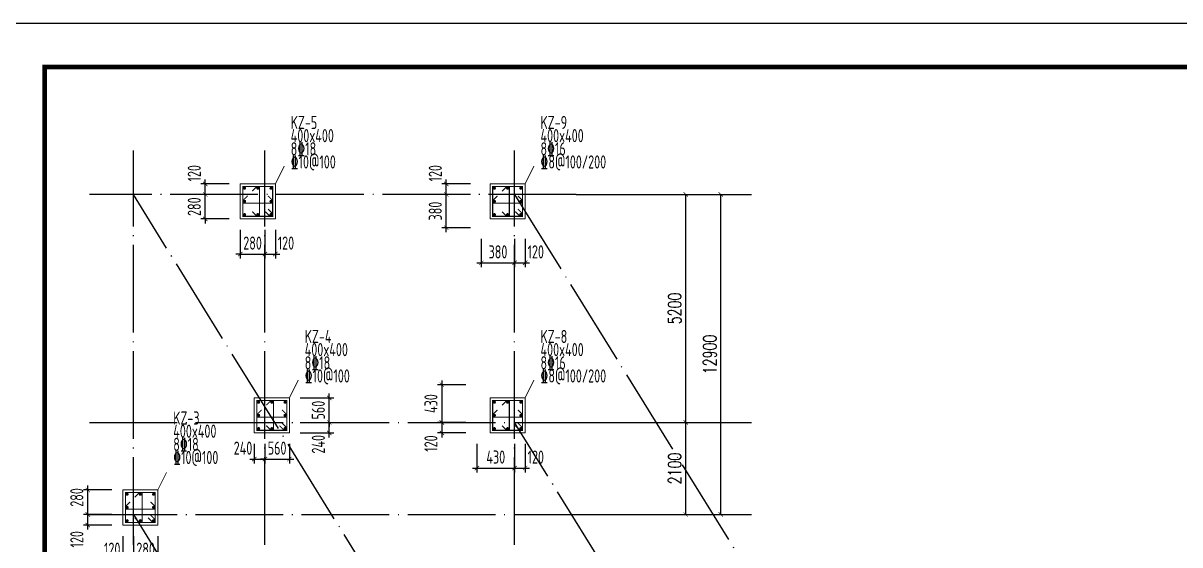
# Model space of a CAD drawing. Extents: x -638872 to -278819, y -139534 to 213996.
# Drawn here: x -351110 to -324716, y 37633 to 49531 of the extents above; entities that cross this region are included whole.
import ezdxf

# ---------------------------------------------------------------- set-up
doc = ezdxf.new("R2010")
doc.units = 0
doc.header["$LTSCALE"] = 1000
doc.header["$MEASUREMENT"] = 0
doc.linetypes.add('DOTE', pattern=[2.42, 2, -0.2, 0.02, -0.2])
doc.layers.get('0').update_dxf_attribs({"linetype": 'CONTINUOUS'})
doc.layers.get('Defpoints').update_dxf_attribs({"linetype": 'CONTINUOUS'})
for name, color, linetype in [('AXIS', 171, 'CONTINUOUS'), ('DOTE', 14, 'DOTE'), ('S_PCOLUMHOOPBAR', 24, 'CONTINUOUS'), ('TK', 4, 'CONTINUOUS')]:
    doc.layers.add(name, color=color, linetype=linetype)
for name, color, linetype, lineweight in [('COLU', 7, 'CONTINUOUS', 0), ('COLU_DIM', 3, 'CONTINUOUS', 0), ('COLU_HATCH', 251, 'CONTINUOUS', 0), ('DIM', 3, 'CONTINUOUS', 0), ('S_PColumMainBar', 14, 'CONTINUOUS', 25), ('柱集中标注', 2, 'CONTINUOUS', 18)]:
    doc.layers.add(name, color=color, linetype=linetype, lineweight=lineweight)
doc.styles.add('_TCH_DIM_T3', font='SIMPLEX', dxfattribs={"width": 0.705882, "bigfont": 'GBCBIG'})
doc.styles.add('FromPkpm', font='Pkpmeng', dxfattribs={"width": 0.7, "bigfont": 'hztxt'})
doc.styles.add('TSSD_Dimension', font='tssdeng.shx', dxfattribs={"width": 0.7, "bigfont": 'hztxt.shx'})
doc.dimstyles.new('_TCH_ARCH&&100', dxfattribs={"dimtxt": 297.5, "dimasz": 100, "dimexe": 250, "dimexo": 300, "dimgap": 100, "dimtad": 1, "dimdec": 0, "dimzin": 0, "dimdsep": 46, "dimtxsty": '_TCH_DIM_T3', "dimblk": 'ARCHTICK', "dimcen": 0.09, "dimclrt": 7, "dimazin": 2, "dimtfac": 1, "dimtdec": 0, "dimtix": 1, "dimtmove": 2, "dimatfit": 3, "dimfxl": 0, "dimtolj": 1, "dimtzin": 0, "dimarcsym": 0})
doc.dimstyles.new('TSSD_100_100', dxfattribs={"dimtxt": 300, "dimasz": 100, "dimexe": 100, "dimexo": 250, "dimgap": 100, "dimtad": 1, "dimdec": 0, "dimzin": 0, "dimdsep": 46, "dimtxsty": 'TSSD_Dimension', "dimblk": 'ARCHTICK', "dimblk1": 'ARCHTICK', "dimblk2": 'ARCHTICK', "dimcen": 0, "dimdle": 100, "dimclrt": 7, "dimadec": 0, "dimazin": 0, "dimtfac": 1, "dimtdec": 0, "dimtix": 1, "dimtmove": 2, "dimatfit": 3, "dimfxl": 0, "dimtolj": 1, "dimtzin": 0, "dimarcsym": 0})
doc.dimstyles.new('TSSD_50_100', dxfattribs={"dimtxt": 300, "dimasz": 100, "dimexe": 100, "dimexo": 250, "dimgap": 100, "dimtad": 1, "dimdec": 0, "dimlfac": 0.5, "dimzin": 0, "dimdsep": 46, "dimtxsty": 'TSSD_Dimension', "dimblk": 'ARCHTICK', "dimblk1": 'ARCHTICK', "dimblk2": 'ARCHTICK', "dimcen": 0, "dimdle": 100, "dimclrt": 7, "dimadec": 0, "dimazin": 0, "dimtfac": 1, "dimtdec": 0, "dimtix": 1, "dimtmove": 2, "dimatfit": 3, "dimfxl": 0, "dimtolj": 1, "dimtzin": 0, "dimarcsym": 0})

# ---------------------------------------------------------------- blocks, each defined once
blk = doc.blocks.new('_ArchTick')
at = {"color": 0, "linetype": 'ByBlock', "const_width": 0.15}
blk.add_lwpolyline([(-0.5, -0.5), (0.5, 0.5)], dxfattribs=at)
blk = doc.blocks.new('*D19')
at = {"layer": 'COLU_DIM', "color": 0, "lineweight": -2}
for p, q in [((-340655, 44615), (-340655, 43965)), ((-339895, 44615), (-339895, 43965)), ((-340755, 44065), (-339795, 44065))]:
    blk.add_line(p, q, dxfattribs=at)
at = {"layer": 'Defpoints', "color": 0}
for p in [(-340655, 44865), (-339895, 44865), (-339895, 44065)]:
    blk.add_point(p, dxfattribs=at)
at = {"layer": 'COLU_DIM', "color": 0, "lineweight": -2, "xscale": 100, "yscale": 100, "zscale": 100, "rotation": 180}
blk.add_blockref('_ArchTick', (-340655, 44065), dxfattribs=at)
at = {"layer": 'COLU_DIM', "color": 0, "lineweight": -2, "xscale": 100, "yscale": 100, "zscale": 100}
blk.add_blockref('_ArchTick', (-339895, 44065), dxfattribs=at)
at = {"layer": 'COLU_DIM', "color": 7, "insert": (-340275, 44315), "char_height": 300, "attachment_point": 5, "style": 'TSSD_Dimension'}
blk.add_mtext('\\A1;380', dxfattribs=at)
blk = doc.blocks.new('*D20')
at = {"layer": 'COLU_DIM', "color": 0, "lineweight": -2}
for p, q in [((-339895, 44615), (-339895, 43965)), ((-339655, 44615), (-339655, 43965)), ((-339995, 44065), (-339555, 44065))]:
    blk.add_line(p, q, dxfattribs=at)
at = {"layer": 'Defpoints', "color": 0}
for p in [(-339895, 44865), (-339655, 44865), (-339655, 44065)]:
    blk.add_point(p, dxfattribs=at)
at = {"layer": 'COLU_DIM', "color": 0, "lineweight": -2, "xscale": 100, "yscale": 100, "zscale": 100, "rotation": 180}
blk.add_blockref('_ArchTick', (-339895, 44065), dxfattribs=at)
at = {"layer": 'COLU_DIM', "color": 0, "lineweight": -2, "xscale": 100, "yscale": 100, "zscale": 100}
blk.add_blockref('_ArchTick', (-339655, 44065), dxfattribs=at)
at = {"layer": 'COLU_DIM', "color": 7, "insert": (-339413, 44315), "char_height": 300, "attachment_point": 5, "style": 'TSSD_Dimension'}
blk.add_mtext('\\A1;120', dxfattribs=at)
blk = doc.blocks.new('*D21')
at = {"layer": 'COLU_DIM', "color": 0, "lineweight": -2}
for p, q in [((-341455, 44765), (-341455, 45725)), ((-340905, 45625), (-341555, 45625)), ((-340905, 44865), (-341555, 44865))]:
    blk.add_line(p, q, dxfattribs=at)
at = {"layer": 'Defpoints', "color": 0}
for p in [(-341455, 45625), (-340655, 45625), (-340655, 44865)]:
    blk.add_point(p, dxfattribs=at)
at = {"layer": 'COLU_DIM', "color": 0, "lineweight": -2, "xscale": 100, "yscale": 100, "zscale": 100}
for p, rotation in [((-341455, 45625), 90), ((-341455, 44865), 270)]:
    blk.add_blockref('_ArchTick', p, dxfattribs=dict(at, rotation=rotation))
at = {"layer": 'COLU_DIM', "color": 7, "insert": (-341705, 45245), "char_height": 300, "attachment_point": 5, "rotation": 90, "style": 'TSSD_Dimension'}
blk.add_mtext('\\A1;380', dxfattribs=at)
blk = doc.blocks.new('*D22')
at = {"layer": 'COLU_DIM', "color": 0, "lineweight": -2}
for p, q in [((-341455, 45525), (-341455, 45965)), ((-340905, 45865), (-341555, 45865)), ((-340905, 45625), (-341555, 45625))]:
    blk.add_line(p, q, dxfattribs=at)
at = {"layer": 'Defpoints', "color": 0}
for p in [(-341455, 45865), (-340655, 45865), (-340655, 45625)]:
    blk.add_point(p, dxfattribs=at)
at = {"layer": 'COLU_DIM', "color": 0, "lineweight": -2, "xscale": 100, "yscale": 100, "zscale": 100}
for p, rotation in [((-341455, 45865), 90), ((-341455, 45625), 270)]:
    blk.add_blockref('_ArchTick', p, dxfattribs=dict(at, rotation=rotation))
at = {"layer": 'COLU_DIM', "color": 7, "insert": (-341705, 46107), "char_height": 300, "attachment_point": 5, "rotation": 90, "style": 'TSSD_Dimension'}
blk.add_mtext('\\A1;120', dxfattribs=at)
blk = doc.blocks.new('*D23')
at = {"layer": 'COLU_DIM', "color": 0, "lineweight": -2}
for p, q in [((-346155, 44815), (-346155, 44165)), ((-345595, 44815), (-345595, 44165)), ((-346155, 44265), (-346255, 44265)), ((-346155, 44265), (-345595, 44265)), ((-345595, 44265), (-345495, 44265))]:
    blk.add_line(p, q, dxfattribs=at)
at = {"layer": 'Defpoints', "color": 0}
for p in [(-346155, 45065), (-345595, 45065), (-345595, 44265)]:
    blk.add_point(p, dxfattribs=at)
at = {"layer": 'COLU_DIM', "color": 0, "lineweight": -2, "xscale": 100, "yscale": 100, "zscale": 100}
blk.add_blockref('_ArchTick', (-346155, 44265), dxfattribs=at)
at = {"layer": 'COLU_DIM', "color": 0, "lineweight": -2, "xscale": 100, "yscale": 100, "zscale": 100, "rotation": 180}
blk.add_blockref('_ArchTick', (-345595, 44265), dxfattribs=at)
at = {"layer": 'COLU_DIM', "color": 7, "insert": (-345875, 44515), "char_height": 300, "attachment_point": 5, "style": 'TSSD_Dimension'}
blk.add_mtext('\\A1;280', dxfattribs=at)
blk = doc.blocks.new('*D24')
at = {"layer": 'COLU_DIM', "color": 0, "lineweight": -2}
for p, q in [((-345595, 44815), (-345595, 44165)), ((-345355, 44815), (-345355, 44165)), ((-345695, 44265), (-345255, 44265))]:
    blk.add_line(p, q, dxfattribs=at)
at = {"layer": 'Defpoints', "color": 0}
for p in [(-345595, 45065), (-345355, 45065), (-345355, 44265)]:
    blk.add_point(p, dxfattribs=at)
at = {"layer": 'COLU_DIM', "color": 0, "lineweight": -2, "xscale": 100, "yscale": 100, "zscale": 100, "rotation": 180}
blk.add_blockref('_ArchTick', (-345595, 44265), dxfattribs=at)
at = {"layer": 'COLU_DIM', "color": 0, "lineweight": -2, "xscale": 100, "yscale": 100, "zscale": 100}
blk.add_blockref('_ArchTick', (-345355, 44265), dxfattribs=at)
at = {"layer": 'COLU_DIM', "color": 7, "insert": (-345113, 44515), "char_height": 300, "attachment_point": 5, "style": 'TSSD_Dimension'}
blk.add_mtext('\\A1;120', dxfattribs=at)
blk = doc.blocks.new('*D25')
at = {"layer": 'COLU_DIM', "color": 0, "lineweight": -2}
for p, q in [((-346955, 45625), (-346955, 45725)), ((-346405, 45625), (-347055, 45625)), ((-346955, 45065), (-346955, 45625)), ((-346405, 45065), (-347055, 45065)), ((-346955, 45065), (-346955, 44965))]:
    blk.add_line(p, q, dxfattribs=at)
at = {"layer": 'Defpoints', "color": 0}
for p in [(-346955, 45625), (-346155, 45625), (-346155, 45065)]:
    blk.add_point(p, dxfattribs=at)
at = {"layer": 'COLU_DIM', "color": 0, "lineweight": -2, "xscale": 100, "yscale": 100, "zscale": 100}
for p, rotation in [((-346955, 45625), 270), ((-346955, 45065), 90)]:
    blk.add_blockref('_ArchTick', p, dxfattribs=dict(at, rotation=rotation))
at = {"layer": 'COLU_DIM', "color": 7, "insert": (-347205, 45345), "char_height": 300, "attachment_point": 5, "rotation": 90, "style": 'TSSD_Dimension'}
blk.add_mtext('\\A1;280', dxfattribs=at)
blk = doc.blocks.new('*D26')
at = {"layer": 'COLU_DIM', "color": 0, "lineweight": -2}
for p, q in [((-346955, 45525), (-346955, 45965)), ((-346405, 45865), (-347055, 45865)), ((-346405, 45625), (-347055, 45625))]:
    blk.add_line(p, q, dxfattribs=at)
at = {"layer": 'Defpoints', "color": 0}
for p in [(-346955, 45865), (-346155, 45865), (-346155, 45625)]:
    blk.add_point(p, dxfattribs=at)
at = {"layer": 'COLU_DIM', "color": 0, "lineweight": -2, "xscale": 100, "yscale": 100, "zscale": 100}
for p, rotation in [((-346955, 45865), 90), ((-346955, 45625), 270)]:
    blk.add_blockref('_ArchTick', p, dxfattribs=dict(at, rotation=rotation))
at = {"layer": 'COLU_DIM', "color": 7, "insert": (-347205, 46107), "char_height": 300, "attachment_point": 5, "rotation": 90, "style": 'TSSD_Dimension'}
blk.add_mtext('\\A1;120', dxfattribs=at)
blk = doc.blocks.new('*D856')
at = {"layer": 'COLU_DIM', "color": 0, "lineweight": -2}
for p, q in [((-348835, 37835), (-348835, 37185)), ((-348595, 37835), (-348595, 37185)), ((-348935, 37285), (-348495, 37285))]:
    blk.add_line(p, q, dxfattribs=at)
at = {"layer": 'Defpoints', "color": 0}
for p in [(-348835, 38085), (-348595, 38085), (-348595, 37285)]:
    blk.add_point(p, dxfattribs=at)
at = {"layer": 'COLU_DIM', "color": 0, "lineweight": -2, "xscale": 100, "yscale": 100, "zscale": 100, "rotation": 180}
blk.add_blockref('_ArchTick', (-348835, 37285), dxfattribs=at)
at = {"layer": 'COLU_DIM', "color": 0, "lineweight": -2, "xscale": 100, "yscale": 100, "zscale": 100}
blk.add_blockref('_ArchTick', (-348595, 37285), dxfattribs=at)
at = {"layer": 'COLU_DIM', "color": 7, "insert": (-349077, 37535), "char_height": 300, "attachment_point": 5, "style": 'TSSD_Dimension'}
blk.add_mtext('\\A1;120', dxfattribs=at)
blk = doc.blocks.new('*D857')
at = {"layer": 'COLU_DIM', "color": 0, "lineweight": -2}
for p, q in [((-348595, 37835), (-348595, 37185)), ((-348035, 37835), (-348035, 37185)), ((-348595, 37285), (-348695, 37285)), ((-348595, 37285), (-348035, 37285)), ((-348035, 37285), (-347935, 37285))]:
    blk.add_line(p, q, dxfattribs=at)
at = {"layer": 'Defpoints', "color": 0}
for p in [(-348595, 38085), (-348035, 38085), (-348035, 37285)]:
    blk.add_point(p, dxfattribs=at)
at = {"layer": 'COLU_DIM', "color": 0, "lineweight": -2, "xscale": 100, "yscale": 100, "zscale": 100}
blk.add_blockref('_ArchTick', (-348595, 37285), dxfattribs=at)
at = {"layer": 'COLU_DIM', "color": 0, "lineweight": -2, "xscale": 100, "yscale": 100, "zscale": 100, "rotation": 180}
blk.add_blockref('_ArchTick', (-348035, 37285), dxfattribs=at)
at = {"layer": 'COLU_DIM', "color": 7, "insert": (-348315, 37535), "char_height": 300, "attachment_point": 5, "style": 'TSSD_Dimension'}
blk.add_mtext('\\A1;280', dxfattribs=at)
blk = doc.blocks.new('*D858')
at = {"layer": 'COLU_DIM', "color": 0, "lineweight": -2}
for p, q in [((-349085, 38325), (-349735, 38325)), ((-349635, 37985), (-349635, 38425)), ((-349085, 38085), (-349735, 38085))]:
    blk.add_line(p, q, dxfattribs=at)
at = {"layer": 'Defpoints', "color": 0}
for p in [(-349635, 38325), (-348835, 38325), (-348835, 38085)]:
    blk.add_point(p, dxfattribs=at)
at = {"layer": 'COLU_DIM', "color": 0, "lineweight": -2, "xscale": 100, "yscale": 100, "zscale": 100}
for p, rotation in [((-349635, 38325), 90), ((-349635, 38085), 270)]:
    blk.add_blockref('_ArchTick', p, dxfattribs=dict(at, rotation=rotation))
at = {"layer": 'COLU_DIM', "color": 7, "insert": (-349885, 37760), "char_height": 300, "attachment_point": 5, "rotation": 90, "style": 'TSSD_Dimension'}
blk.add_mtext('\\A1;120', dxfattribs=at)
blk = doc.blocks.new('*D859')
at = {"layer": 'COLU_DIM', "color": 0, "lineweight": -2}
for p, q in [((-349085, 38885), (-349735, 38885)), ((-349635, 38225), (-349635, 38985)), ((-349085, 38325), (-349735, 38325))]:
    blk.add_line(p, q, dxfattribs=at)
at = {"layer": 'Defpoints', "color": 0}
for p in [(-349635, 38885), (-348835, 38885), (-348835, 38325)]:
    blk.add_point(p, dxfattribs=at)
at = {"layer": 'COLU_DIM', "color": 0, "lineweight": -2, "xscale": 100, "yscale": 100, "zscale": 100}
for p, rotation in [((-349635, 38885), 90), ((-349635, 38325), 270)]:
    blk.add_blockref('_ArchTick', p, dxfattribs=dict(at, rotation=rotation))
at = {"layer": 'COLU_DIM', "color": 7, "insert": (-349885, 38714), "char_height": 300, "attachment_point": 5, "rotation": 90, "style": 'TSSD_Dimension'}
blk.add_mtext('\\A1;280', dxfattribs=at)
blk = doc.blocks.new('*D27')
at = {"layer": 'COLU_DIM', "color": 0, "lineweight": -2}
for p, q in [((-340755, 39935), (-340755, 39285)), ((-339895, 39935), (-339895, 39285)), ((-340855, 39385), (-339795, 39385))]:
    blk.add_line(p, q, dxfattribs=at)
at = {"layer": 'Defpoints', "color": 0}
for p in [(-340755, 40185), (-339895, 40185), (-339895, 39385)]:
    blk.add_point(p, dxfattribs=at)
at = {"layer": 'COLU_DIM', "color": 0, "lineweight": -2, "xscale": 100, "yscale": 100, "zscale": 100, "rotation": 180}
blk.add_blockref('_ArchTick', (-340755, 39385), dxfattribs=at)
at = {"layer": 'COLU_DIM', "color": 0, "lineweight": -2, "xscale": 100, "yscale": 100, "zscale": 100}
blk.add_blockref('_ArchTick', (-339895, 39385), dxfattribs=at)
at = {"layer": 'COLU_DIM', "color": 7, "insert": (-340325, 39635), "char_height": 300, "attachment_point": 5, "style": 'TSSD_Dimension'}
blk.add_mtext('\\A1;430', dxfattribs=at)
blk = doc.blocks.new('*D28')
at = {"layer": 'COLU_DIM', "color": 0, "lineweight": -2}
for p, q in [((-339895, 39935), (-339895, 39285)), ((-339655, 39935), (-339655, 39285)), ((-339995, 39385), (-339555, 39385))]:
    blk.add_line(p, q, dxfattribs=at)
at = {"layer": 'Defpoints', "color": 0}
for p in [(-339895, 40185), (-339655, 40185), (-339655, 39385)]:
    blk.add_point(p, dxfattribs=at)
at = {"layer": 'COLU_DIM', "color": 0, "lineweight": -2, "xscale": 100, "yscale": 100, "zscale": 100, "rotation": 180}
blk.add_blockref('_ArchTick', (-339895, 39385), dxfattribs=at)
at = {"layer": 'COLU_DIM', "color": 0, "lineweight": -2, "xscale": 100, "yscale": 100, "zscale": 100}
blk.add_blockref('_ArchTick', (-339655, 39385), dxfattribs=at)
at = {"layer": 'COLU_DIM', "color": 7, "insert": (-339413, 39635), "char_height": 300, "attachment_point": 5, "style": 'TSSD_Dimension'}
blk.add_mtext('\\A1;120', dxfattribs=at)
blk = doc.blocks.new('*D29')
at = {"layer": 'COLU_DIM', "color": 0, "lineweight": -2}
for p, q in [((-341005, 41285), (-341655, 41285)), ((-341555, 41385), (-341555, 40325)), ((-341005, 40425), (-341655, 40425))]:
    blk.add_line(p, q, dxfattribs=at)
at = {"layer": 'Defpoints', "color": 0}
for p in [(-340755, 41285), (-341555, 40425), (-340755, 40425)]:
    blk.add_point(p, dxfattribs=at)
at = {"layer": 'COLU_DIM', "color": 0, "lineweight": -2, "xscale": 100, "yscale": 100, "zscale": 100}
for p, rotation in [((-341555, 41285), 90), ((-341555, 40425), 270)]:
    blk.add_blockref('_ArchTick', p, dxfattribs=dict(at, rotation=rotation))
at = {"layer": 'COLU_DIM', "color": 7, "insert": (-341805, 40855), "char_height": 300, "attachment_point": 5, "rotation": 90, "style": 'TSSD_Dimension'}
blk.add_mtext('\\A1;430', dxfattribs=at)
blk = doc.blocks.new('*D30')
at = {"layer": 'COLU_DIM', "color": 0, "lineweight": -2}
for p, q in [((-341005, 40425), (-341655, 40425)), ((-341555, 40525), (-341555, 40085)), ((-341005, 40185), (-341655, 40185))]:
    blk.add_line(p, q, dxfattribs=at)
at = {"layer": 'Defpoints', "color": 0}
for p in [(-340755, 40425), (-341555, 40185), (-340755, 40185)]:
    blk.add_point(p, dxfattribs=at)
at = {"layer": 'COLU_DIM', "color": 0, "lineweight": -2, "xscale": 100, "yscale": 100, "zscale": 100}
for p, rotation in [((-341555, 40425), 90), ((-341555, 40185), 270)]:
    blk.add_blockref('_ArchTick', p, dxfattribs=dict(at, rotation=rotation))
at = {"layer": 'COLU_DIM', "color": 7, "insert": (-341805, 39943), "char_height": 300, "attachment_point": 5, "rotation": 90, "style": 'TSSD_Dimension'}
blk.add_mtext('\\A1;120', dxfattribs=at)
blk = doc.blocks.new('*D426')
at = {"layer": 'Defpoints', "color": 0}
for p in [(-345835, 40185), (-345595, 40185), (-345595, 39589)]:
    blk.add_point(p, dxfattribs=at)
at = {"layer": 'DIM', "color": 0, "lineweight": -2}
for p, q in [((-345835, 39935), (-345835, 39489)), ((-345595, 39935), (-345595, 39489)), ((-345935, 39589), (-345495, 39589))]:
    blk.add_line(p, q, dxfattribs=at)
at = {"layer": 'DIM', "color": 0, "lineweight": -2, "xscale": 100, "yscale": 100, "zscale": 100, "rotation": 180}
blk.add_blockref('_ArchTick', (-345835, 39589), dxfattribs=at)
at = {"layer": 'DIM', "color": 0, "lineweight": -2, "xscale": 100, "yscale": 100, "zscale": 100}
blk.add_blockref('_ArchTick', (-345595, 39589), dxfattribs=at)
at = {"layer": 'DIM', "color": 7, "insert": (-346093, 39839), "char_height": 300, "attachment_point": 5, "style": 'TSSD_Dimension'}
blk.add_mtext('\\A1;240', dxfattribs=at)
blk = doc.blocks.new('*D427')
at = {"layer": 'Defpoints', "color": 0}
for p in [(-345595, 40185), (-345035, 40185), (-345035, 39589)]:
    blk.add_point(p, dxfattribs=at)
at = {"layer": 'DIM', "color": 0, "lineweight": -2}
for p, q in [((-345595, 39935), (-345595, 39489)), ((-345035, 39935), (-345035, 39489)), ((-345595, 39589), (-345695, 39589)), ((-345595, 39589), (-345035, 39589)), ((-345035, 39589), (-344935, 39589))]:
    blk.add_line(p, q, dxfattribs=at)
at = {"layer": 'DIM', "color": 0, "lineweight": -2, "xscale": 100, "yscale": 100, "zscale": 100}
blk.add_blockref('_ArchTick', (-345595, 39589), dxfattribs=at)
at = {"layer": 'DIM', "color": 0, "lineweight": -2, "xscale": 100, "yscale": 100, "zscale": 100, "rotation": 180}
blk.add_blockref('_ArchTick', (-345035, 39589), dxfattribs=at)
at = {"layer": 'DIM', "color": 7, "insert": (-345315, 39839), "char_height": 300, "attachment_point": 5, "style": 'TSSD_Dimension'}
blk.add_mtext('\\A1;560', dxfattribs=at)
blk = doc.blocks.new('*D428')
at = {"layer": 'Defpoints', "color": 0}
for p in [(-345035, 40425), (-344124, 40425), (-345035, 40185)]:
    blk.add_point(p, dxfattribs=at)
at = {"layer": 'DIM', "color": 0, "lineweight": -2}
for p, q in [((-344785, 40425), (-344024, 40425)), ((-344124, 40085), (-344124, 40525)), ((-344785, 40185), (-344024, 40185))]:
    blk.add_line(p, q, dxfattribs=at)
at = {"layer": 'DIM', "color": 0, "lineweight": -2, "xscale": 100, "yscale": 100, "zscale": 100}
for p, rotation in [((-344124, 40425), 90), ((-344124, 40185), 270)]:
    blk.add_blockref('_ArchTick', p, dxfattribs=dict(at, rotation=rotation))
at = {"layer": 'DIM', "color": 7, "insert": (-344374, 39927), "char_height": 300, "attachment_point": 5, "rotation": 90, "style": 'TSSD_Dimension'}
blk.add_mtext('\\A1;240', dxfattribs=at)
blk = doc.blocks.new('*D429')
at = {"layer": 'Defpoints', "color": 0}
for p in [(-345035, 40985), (-344124, 40985), (-345035, 40425)]:
    blk.add_point(p, dxfattribs=at)
at = {"layer": 'DIM', "color": 0, "lineweight": -2}
for p, q in [((-344785, 40985), (-344024, 40985)), ((-344124, 40985), (-344124, 41085)), ((-344124, 40425), (-344124, 40985)), ((-344785, 40425), (-344024, 40425)), ((-344124, 40425), (-344124, 40325))]:
    blk.add_line(p, q, dxfattribs=at)
at = {"layer": 'DIM', "color": 0, "lineweight": -2, "xscale": 100, "yscale": 100, "zscale": 100}
for p, rotation in [((-344124, 40985), 270), ((-344124, 40425), 90)]:
    blk.add_blockref('_ArchTick', p, dxfattribs=dict(at, rotation=rotation))
at = {"layer": 'DIM', "color": 7, "insert": (-344374, 40705), "char_height": 300, "attachment_point": 5, "rotation": 90, "style": 'TSSD_Dimension'}
blk.add_mtext('\\A1;560', dxfattribs=at)
blk = doc.blocks.new('*D510')
at = {"layer": 'AXIS', "color": 0, "lineweight": -2}
for p, q in [((-338192, 45625), (-334942, 45625)), ((-335192, 38325), (-335192, 45625)), ((-338192, 38325), (-334942, 38325))]:
    blk.add_line(p, q, dxfattribs=at)
at = {"layer": 'Defpoints', "color": 0}
for p in [(-338492, 45625), (-335192, 45625), (-338492, 38325)]:
    blk.add_point(p, dxfattribs=at)
at = {"layer": 'AXIS', "color": 0, "lineweight": -2, "xscale": 100, "yscale": 100, "zscale": 100}
for p, rotation in [((-335192, 45625), 90), ((-335192, 38325), 270)]:
    blk.add_blockref('_ArchTick', p, dxfattribs=dict(at, rotation=rotation))
at = {"layer": 'AXIS', "color": 7, "insert": (-335441, 41975), "char_height": 297.5, "attachment_point": 5, "rotation": 90, "style": '_TCH_DIM_T3'}
blk.add_mtext('\\A1;12900', dxfattribs=at)
blk = doc.blocks.new('*D511')
at = {"layer": 'AXIS', "color": 0, "lineweight": -2}
for p, q in [((-338192, 40425), (-335742, 40425)), ((-335992, 38325), (-335992, 40425)), ((-338192, 38325), (-335742, 38325))]:
    blk.add_line(p, q, dxfattribs=at)
at = {"layer": 'Defpoints', "color": 0}
for p in [(-338492, 40425), (-335992, 40425), (-338492, 38325)]:
    blk.add_point(p, dxfattribs=at)
at = {"layer": 'AXIS', "color": 0, "lineweight": -2, "xscale": 100, "yscale": 100, "zscale": 100}
for p, rotation in [((-335992, 40425), 90), ((-335992, 38325), 270)]:
    blk.add_blockref('_ArchTick', p, dxfattribs=dict(at, rotation=rotation))
at = {"layer": 'AXIS', "color": 7, "insert": (-336241, 39375), "char_height": 297.5, "attachment_point": 5, "rotation": 90, "style": '_TCH_DIM_T3'}
blk.add_mtext('\\A1;2100', dxfattribs=at)
blk = doc.blocks.new('*D512')
at = {"layer": 'AXIS', "color": 0, "lineweight": -2}
for p, q in [((-338192, 45625), (-335742, 45625)), ((-335992, 40425), (-335992, 45625)), ((-338192, 40425), (-335742, 40425))]:
    blk.add_line(p, q, dxfattribs=at)
at = {"layer": 'Defpoints', "color": 0}
for p in [(-338492, 45625), (-335992, 45625), (-338492, 40425)]:
    blk.add_point(p, dxfattribs=at)
at = {"layer": 'AXIS', "color": 0, "lineweight": -2, "xscale": 100, "yscale": 100, "zscale": 100}
for p, rotation in [((-335992, 45625), 90), ((-335992, 40425), 270)]:
    blk.add_blockref('_ArchTick', p, dxfattribs=dict(at, rotation=rotation))
at = {"layer": 'AXIS', "color": 7, "insert": (-336241, 43025), "char_height": 297.5, "attachment_point": 5, "rotation": 90, "style": '_TCH_DIM_T3'}
blk.add_mtext('\\A1;5200', dxfattribs=at)
blk = doc.blocks.new('GeYuanFrame_51865015', base_point=(18.76, 4.34))
at = {"layer": 'TK'}
blk.add_line((43.76, 414.34), (751.76, 414.34), dxfattribs=at)
blk.add_lwpolyline([(18.76, 424.34), (761.76, 424.34), (761.76, 4.34), (18.76, 4.34), (18.76, 424.34)], dxfattribs=at)
at = {"layer": 'TK', "const_width": 1}
blk.add_lwpolyline([(751.76, 414.34), (43.76, 414.34), (43.76, 14.34), (751.76, 14.34)], close=True, dxfattribs=at)

msp = doc.modelspace()

# ---------------------------------------------------------------- linework, layer by layer
at = {"layer": 'AXIS'}
for p, q in [((-338492.42, 45625.42), (-334492.42, 45625.42)), ((-338492.42, 40425.42), (-334492.42, 40425.42)), ((-338492.42, 38325.42), (-334492.42, 38325.42))]:
    msp.add_line(p, q, dxfattribs=at)
at = {"layer": 'COLU'}
for points in [[(-345355.08, 45065.42), (-345355.08, 45865.42), (-346155.08, 45865.42), (-346155.08, 45065.42)], [(-339655.08, 45065.42), (-339655.08, 45865.42), (-340455.08, 45865.42), (-340455.08, 45065.42)], [(-345035.08, 40185.42), (-345035.08, 40985.42), (-345835.08, 40985.42), (-345835.08, 40185.42)], [(-339655.08, 40185.42), (-339655.08, 40985.42), (-340455.08, 40985.42), (-340455.08, 40185.42)], [(-348035.08, 38085.42), (-348035.08, 38885.42), (-348835.08, 38885.42), (-348835.08, 38085.42)]]:
    msp.add_lwpolyline(points, close=True, dxfattribs=at)
at = {"layer": 'DOTE', "color": 8, "linetype": 'DOTE'}
for p, q in [((-348595.08, 37633.38), (-348595.08, 46625.42)), ((-345595.08, 37633.38), (-345595.08, 46625.42)), ((-339895.08, 37633.38), (-339895.08, 46625.42)), ((-338492.42, 45625.42), (-349595.08, 45625.42)), ((-338908.76, 30001.89), (-348595.08, 45625.42)), ((-339895.08, 45625.42), (-330208.76, 30001.89)), ((-349595.08, 40425.42), (-338492.42, 40425.42)), ((-330208.76, 24801.89), (-339895.08, 40425.42)), ((-349595.08, 38325.42), (-338492.42, 38325.42)), ((-348595.08, 38325.42), (-338908.76, 22701.89))]:
    msp.add_line(p, q, dxfattribs=at)
at = {"layer": 'S_PCOLUMHOOPBAR', "ltscale": 2, "const_width": 25}
for points in [[(-345581.14, 45231.49), (-345475.08, 45125.42), (-345415.08, 45125.42), (-345415.08, 45185.42), (-345415.08, 45125.42), (-345415.08, 45805.42), (-346095.08, 45805.42), (-346095.08, 45125.42), (-345475.08, 45125.42), (-345415.08, 45125.42), (-345415.08, 45185.42), (-345521.14, 45291.49)], [(-345881.14, 45231.49), (-345775.08, 45125.42), (-345715.08, 45125.42), (-345715.08, 45805.42), (-345775.08, 45805.42), (-345881.14, 45699.35)], [(-339881.14, 45231.49), (-339775.08, 45125.42), (-339715.08, 45125.42), (-339715.08, 45185.42), (-339715.08, 45125.42), (-339715.08, 45805.42), (-340395.08, 45805.42), (-340395.08, 45125.42), (-339775.08, 45125.42), (-339715.08, 45125.42), (-339715.08, 45185.42), (-339821.14, 45291.49)], [(-340181.14, 45231.49), (-340075.08, 45125.42), (-340015.08, 45125.42), (-340015.08, 45805.42), (-340075.08, 45805.42), (-340181.14, 45699.35)], [(-345989.01, 45591.49), (-346095.08, 45485.42), (-346095.08, 45425.42), (-345415.08, 45425.42), (-345415.08, 45485.42), (-345521.14, 45591.49)], [(-340289.01, 45591.49), (-340395.08, 45485.42), (-340395.08, 45425.42), (-339715.08, 45425.42), (-339715.08, 45485.42), (-339821.14, 45591.49)], [(-345261.14, 40351.49), (-345155.08, 40245.42), (-345095.08, 40245.42), (-345095.08, 40305.42), (-345095.08, 40245.42), (-345095.08, 40925.42), (-345775.08, 40925.42), (-345775.08, 40245.42), (-345155.08, 40245.42), (-345095.08, 40245.42), (-345095.08, 40305.42), (-345201.14, 40411.49)], [(-345561.14, 40351.49), (-345455.08, 40245.42), (-345395.08, 40245.42), (-345395.08, 40925.42), (-345455.08, 40925.42), (-345561.14, 40819.35)], [(-339881.14, 40351.49), (-339775.08, 40245.42), (-339715.08, 40245.42), (-339715.08, 40305.42), (-339715.08, 40245.42), (-339715.08, 40925.42), (-340395.08, 40925.42), (-340395.08, 40245.42), (-339775.08, 40245.42), (-339715.08, 40245.42), (-339715.08, 40305.42), (-339821.14, 40411.49)], [(-340181.14, 40351.49), (-340075.08, 40245.42), (-340015.08, 40245.42), (-340015.08, 40925.42), (-340075.08, 40925.42), (-340181.14, 40819.35)], [(-345669.01, 40711.49), (-345775.08, 40605.42), (-345775.08, 40545.42), (-345095.08, 40545.42), (-345095.08, 40605.42), (-345201.14, 40711.49)], [(-340289.01, 40711.49), (-340395.08, 40605.42), (-340395.08, 40545.42), (-339715.08, 40545.42), (-339715.08, 40605.42), (-339821.14, 40711.49)], [(-348261.14, 38251.49), (-348155.08, 38145.42), (-348095.08, 38145.42), (-348095.08, 38205.42), (-348095.08, 38145.42), (-348095.08, 38825.42), (-348775.08, 38825.42), (-348775.08, 38145.42), (-348155.08, 38145.42), (-348095.08, 38145.42), (-348095.08, 38205.42), (-348201.14, 38311.49)], [(-348561.14, 38251.49), (-348455.08, 38145.42), (-348395.08, 38145.42), (-348395.08, 38825.42), (-348455.08, 38825.42), (-348561.14, 38719.35)], [(-348669.01, 38611.49), (-348775.08, 38505.42), (-348775.08, 38445.42), (-348095.08, 38445.42), (-348095.08, 38505.42), (-348201.14, 38611.49)]]:
    msp.add_lwpolyline(points, dxfattribs=at)
at = {"layer": 'S_PColumMainBar', "ltscale": 2, "const_width": 35}
for points in [[(-346038.58, 45766.42, 1), (-346073.58, 45766.42, 1)], [(-345737.58, 45766.42, 1), (-345772.58, 45766.42, 1)], [(-345436.58, 45766.42, 1), (-345471.58, 45766.42, 1)], [(-340338.58, 45766.42, 1), (-340373.58, 45766.42, 1)], [(-340037.58, 45766.42, 1), (-340072.58, 45766.42, 1)], [(-339736.58, 45766.42, 1), (-339771.58, 45766.42, 1)], [(-346038.58, 45465.42, 1), (-346073.58, 45465.42, 1)], [(-345436.58, 45465.42, 1), (-345471.58, 45465.42, 1)], [(-340338.58, 45465.42, 1), (-340373.58, 45465.42, 1)], [(-339736.58, 45465.42, 1), (-339771.58, 45465.42, 1)], [(-346038.58, 45164.42, 1), (-346073.58, 45164.42, 1)], [(-345737.58, 45164.42, 1), (-345772.58, 45164.42, 1)], [(-345436.58, 45164.42, 1), (-345471.58, 45164.42, 1)], [(-340338.58, 45164.42, 1), (-340373.58, 45164.42, 1)], [(-340037.58, 45164.42, 1), (-340072.58, 45164.42, 1)], [(-339736.58, 45164.42, 1), (-339771.58, 45164.42, 1)], [(-345718.58, 40886.42, 1), (-345753.58, 40886.42, 1)], [(-345417.58, 40886.42, 1), (-345452.58, 40886.42, 1)], [(-345116.58, 40886.42, 1), (-345151.58, 40886.42, 1)], [(-340338.58, 40886.42, 1), (-340373.58, 40886.42, 1)], [(-340037.58, 40886.42, 1), (-340072.58, 40886.42, 1)], [(-339736.58, 40886.42, 1), (-339771.58, 40886.42, 1)], [(-345718.58, 40585.42, 1), (-345753.58, 40585.42, 1)], [(-345116.58, 40585.42, 1), (-345151.58, 40585.42, 1)], [(-340338.58, 40585.42, 1), (-340373.58, 40585.42, 1)], [(-339736.58, 40585.42, 1), (-339771.58, 40585.42, 1)], [(-345718.58, 40284.42, 1), (-345753.58, 40284.42, 1)], [(-345417.58, 40284.42, 1), (-345452.58, 40284.42, 1)], [(-345116.58, 40284.42, 1), (-345151.58, 40284.42, 1)], [(-340338.58, 40284.42, 1), (-340373.58, 40284.42, 1)], [(-340037.58, 40284.42, 1), (-340072.58, 40284.42, 1)], [(-339736.58, 40284.42, 1), (-339771.58, 40284.42, 1)], [(-348718.58, 38786.42, 1), (-348753.58, 38786.42, 1)], [(-348417.58, 38786.42, 1), (-348452.58, 38786.42, 1)], [(-348116.58, 38786.42, 1), (-348151.58, 38786.42, 1)], [(-348718.58, 38485.42, 1), (-348753.58, 38485.42, 1)], [(-348116.58, 38485.42, 1), (-348151.58, 38485.42, 1)], [(-348718.58, 38184.42, 1), (-348753.58, 38184.42, 1)], [(-348417.58, 38184.42, 1), (-348452.58, 38184.42, 1)], [(-348116.58, 38184.42, 1), (-348151.58, 38184.42, 1)]]:
    msp.add_lwpolyline(points, format="xyb", close=True, dxfattribs=at)
at = {"layer": '柱集中标注', "lineweight": 18, "ltscale": 2}
for p, q in [((-345355.08, 45865.42), (-345155.08, 46265.42)), ((-339655.08, 45865.42), (-339455.08, 46265.42)), ((-345035.08, 40985.42), (-344835.08, 41385.42)), ((-339655.08, 40985.42), (-339455.08, 41385.42)), ((-348035.08, 38885.42), (-347835.08, 39285.42))]:
    msp.add_line(p, q, dxfattribs=at)

# ---------------------------------------------------------------- block references
at = {"layer": 'COLU_HATCH', "xscale": 100, "yscale": 100, "zscale": 100}
msp.add_blockref('GeYuanFrame_51865015', (-353118.7, 7530.67), dxfattribs=at)

# ---------------------------------------------------------------- texts
at = {"layer": '柱集中标注', "lineweight": 25, "style": 'FromPkpm', "width": 0.7}
for s, p in [('KZ-5', (-345005.08, 47115.42)), ('KZ-9', (-339305.08, 47115.42)), ('400x400', (-345005.08, 46815.42)), ('400x400', (-339305.08, 46815.42)), ('8\x8418', (-345005.08, 46515.42)), ('8\x8416', (-339305.08, 46515.42)), ('\x8410@100', (-345005.08, 46215.42)), ('\x848@100/200', (-339305.08, 46215.42)), ('KZ-4', (-344685.08, 42235.42)), ('KZ-8', (-339305.08, 42235.42)), ('400x400', (-344685.08, 41935.42)), ('400x400', (-339305.08, 41935.42)), ('8\x8418', (-344685.08, 41635.42)), ('8\x8416', (-339305.08, 41635.42)), ('\x8410@100', (-344685.08, 41335.42)), ('\x848@100/200', (-339305.08, 41335.42)), ('KZ-3', (-347685.08, 40375.36)), ('400x400', (-347685.08, 40075.36)), ('8\x8418', (-347685.08, 39775.36)), ('\x8410@100', (-347685.08, 39475.36))]:
    msp.add_text(s, height=300, dxfattribs=at).set_placement(p)

# ---------------------------------------------------------------- dimensions: what is measured, and where the dimension line sits
at = {"layer": 'AXIS'}
for p1, p2, distance, text, picture, middle in [((-338492.42, 38325.42), (-338492.42, 45625.42), -3300, '12900', '*D510', (-335441.17, 41975.42)), ((-338492.42, 40425.42), (-338492.42, 45625.42), -2500, '5200', '*D512', (-336241.17, 43025.42)), ((-338492.42, 38325.42), (-338492.42, 40425.42), -2500, '2100', '*D511', (-336241.17, 39375.42))]:
    dim = msp.add_aligned_dim(p1=p1, p2=p2, distance=distance, text=text, dimstyle='_TCH_ARCH&&100', dxfattribs=at)
    dim.commit()
    dim.dimension.update_dxf_attribs({"geometry": picture, "text_midpoint": middle})
at = {"layer": 'COLU_DIM'}
for base, p1, p2, picture, middle, dimtype in [((-346955.08, 45865.42), (-346155.08, 45625.42), (-346155.08, 45865.42), '*D26', (-347205.08, 46107.34), 128), ((-341455.08, 45865.42), (-340655.08, 45625.42), (-340655.08, 45865.42), '*D22', (-341705.08, 46107.34), 128), ((-341555.08, 40185.42), (-340755.08, 40425.42), (-340755.08, 40185.42), '*D30', (-341805.08, 39943.5), 128), ((-349635.08, 38885.42), (-348835.08, 38325.42), (-348835.08, 38885.42), '*D859', (-349885.08, 38714.01), 160), ((-349635.08, 38325.42), (-348835.08, 38085.42), (-348835.08, 38325.42), '*D858', (-349885.08, 37759.64), 160)]:
    dim = msp.add_linear_dim(base=base, p1=p1, p2=p2, angle=270, dimstyle='TSSD_50_100', dxfattribs=at)
    dim.commit()
    dim.dimension.update_dxf_attribs({"geometry": picture, "text_midpoint": middle, "dimtype": dimtype})
for base, p1, p2, picture, middle in [((-346955.08, 45625.42), (-346155.08, 45065.42), (-346155.08, 45625.42), '*D25', (-347205.08, 45345.42)), ((-341455.08, 45625.42), (-340655.08, 44865.42), (-340655.08, 45625.42), '*D21', (-341705.08, 45245.42)), ((-341555.08, 40425.42), (-340755.08, 41285.42), (-340755.08, 40425.42), '*D29', (-341805.08, 40855.42))]:
    dim = msp.add_linear_dim(base=base, p1=p1, p2=p2, angle=270, dimstyle='TSSD_50_100', dxfattribs=at)
    dim.commit()
    dim.dimension.update_dxf_attribs({"geometry": picture, "text_midpoint": middle})
for base, p1, p2, picture, middle in [((-345595.08, 44265.42), (-346155.08, 45065.42), (-345595.08, 45065.42), '*D23', (-345875.08, 44515.42)), ((-339895.08, 44065.42), (-340655.08, 44865.42), (-339895.08, 44865.42), '*D19', (-340275.08, 44315.42)), ((-339895.08, 39385.42), (-340755.08, 40185.42), (-339895.08, 40185.42), '*D27', (-340325.08, 39635.42)), ((-348035.08, 37285.42), (-348595.08, 38085.42), (-348035.08, 38085.42), '*D857', (-348315.08, 37535.42))]:
    dim = msp.add_linear_dim(base=base, p1=p1, p2=p2, dimstyle='TSSD_50_100', dxfattribs=at)
    dim.commit()
    dim.dimension.update_dxf_attribs({"geometry": picture, "text_midpoint": middle})
for base, p1, p2, picture, middle, dimtype in [((-345355.08, 44265.42), (-345595.08, 45065.42), (-345355.08, 45065.42), '*D24', (-345113.15, 44515.42), 128), ((-339655.08, 44065.42), (-339895.08, 44865.42), (-339655.08, 44865.42), '*D20', (-339413.15, 44315.42), 128), ((-339655.08, 39385.42), (-339895.08, 40185.42), (-339655.08, 40185.42), '*D28', (-339413.15, 39635.42), 128), ((-348595.08, 37285.42), (-348835.08, 38085.42), (-348595.08, 38085.42), '*D856', (-349077, 37535.42), 160)]:
    dim = msp.add_linear_dim(base=base, p1=p1, p2=p2, dimstyle='TSSD_50_100', dxfattribs=at)
    dim.commit()
    dim.dimension.update_dxf_attribs({"geometry": picture, "text_midpoint": middle, "dimtype": dimtype})
at = {"layer": 'DIM'}
dim = msp.add_linear_dim(base=(-344124.26, 40985.42), p1=(-345035.08, 40425.42), p2=(-345035.08, 40985.42), angle=90, dimstyle='TSSD_100_100', dxfattribs=at)
dim.commit()
dim.dimension.update_dxf_attribs({"geometry": '*D429', "text_midpoint": (-344374.26, 40705.42)})
dim = msp.add_linear_dim(base=(-344124.26, 40425.42), p1=(-345035.08, 40185.42), p2=(-345035.08, 40425.42), angle=90, dimstyle='TSSD_100_100', dxfattribs=at)
dim.commit()
dim.dimension.update_dxf_attribs({"geometry": '*D428', "text_midpoint": (-344374.26, 39927.34), "dimtype": 128})
dim = msp.add_linear_dim(base=(-345595.08, 39588.81), p1=(-345835.08, 40185.42), p2=(-345595.08, 40185.42), dimstyle='TSSD_100_100', dxfattribs=at)
dim.commit()
dim.dimension.update_dxf_attribs({"geometry": '*D426', "text_midpoint": (-346093.15, 39838.81), "dimtype": 128})
dim = msp.add_linear_dim(base=(-345035.08, 39588.81), p1=(-345595.08, 40185.42), p2=(-345035.08, 40185.42), dimstyle='TSSD_100_100', dxfattribs=at)
dim.commit()
dim.dimension.update_dxf_attribs({"geometry": '*D427', "text_midpoint": (-345315.08, 39838.81)})

doc.saveas('drawing.dxf')
